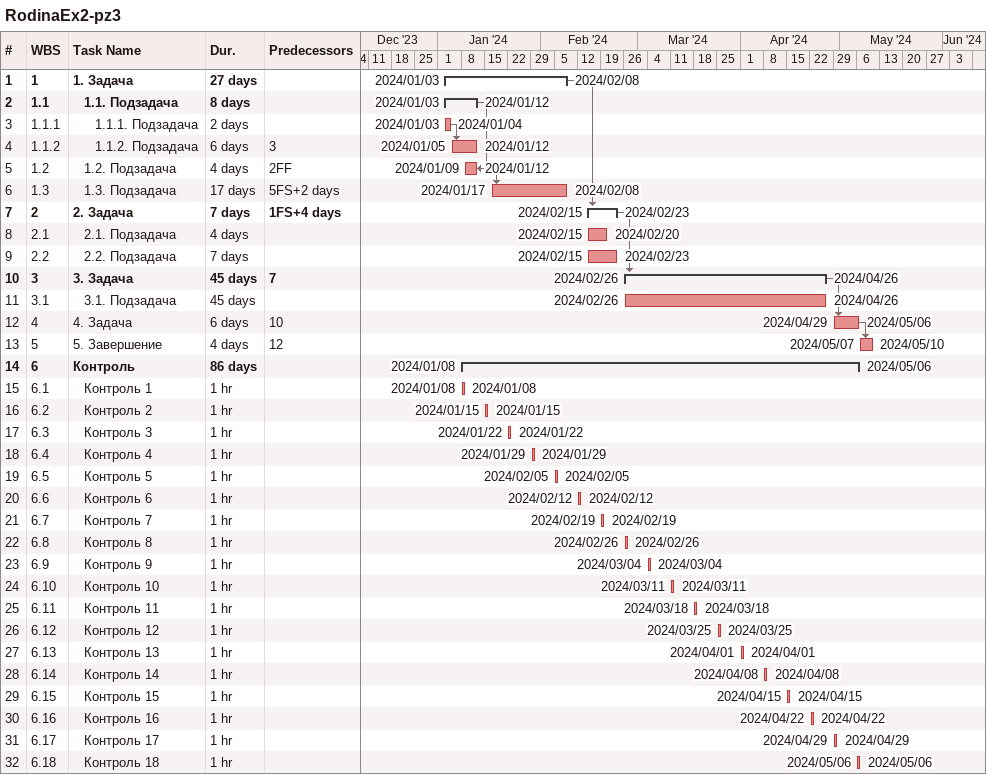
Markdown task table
RodinaEx2-pz3

| ID | WBS | Task | Duration | Start | Finish | Predecessors |
|---|---|---|---|---|---|---|
| 1 | 1 | **1. Задача** | 27d | 2024-01-03 | 2024-02-08 |  |
| 2 | 1.1 | **1.1. Подзадача** | 8d | 2024-01-03 | 2024-01-12 |  |
| 3 | 1.1.1 | 1.1.1. Подзадача | 2d | 2024-01-03 | 2024-01-04 |  |
| 4 | 1.1.2 | 1.1.2. Подзадача | 6d | 2024-01-05 | 2024-01-12 | 3 |
| 5 | 1.2 | 1.2. Подзадача | 4d | 2024-01-09 | 2024-01-12 | 2FF |
| 6 | 1.3 | 1.3. Подзадача | 17d | 2024-01-17 | 2024-02-08 | 5FS+2d |
| 7 | 2 | **2. Задача** | 7d | 2024-02-15 | 2024-02-23 | 1FS+4d |
| 8 | 2.1 | 2.1. Подзадача | 4d | 2024-02-15 | 2024-02-20 |  |
| 9 | 2.2 | 2.2. Подзадача | 7d | 2024-02-15 | 2024-02-23 |  |
| 10 | 3 | **3. Задача** | 45d | 2024-02-26 | 2024-04-26 | 7 |
| 11 | 3.1 | 3.1. Подзадача | 45d | 2024-02-26 | 2024-04-26 |  |
| 12 | 4 | 4. Задача | 6d | 2024-04-29 | 2024-05-06 | 10 |
| 13 | 5 | 5. Завершение | 4d | 2024-05-07 | 2024-05-10 | 12 |
| 14 | 6 | **Контроль** | 86d | 2024-01-08 | 2024-05-06 |  |
| 15 | 6.1 | Контроль 1 | 1h | 2024-01-08 | 2024-01-08 |  |
| 16 | 6.2 | Контроль 2 | 1h | 2024-01-15 | 2024-01-15 |  |
| 17 | 6.3 | Контроль 3 | 1h | 2024-01-22 | 2024-01-22 |  |
| 18 | 6.4 | Контроль 4 | 1h | 2024-01-29 | 2024-01-29 |  |
| 19 | 6.5 | Контроль 5 | 1h | 2024-02-05 | 2024-02-05 |  |
| 20 | 6.6 | Контроль 6 | 1h | 2024-02-12 | 2024-02-12 |  |
| 21 | 6.7 | Контроль 7 | 1h | 2024-02-19 | 2024-02-19 |  |
| 22 | 6.8 | Контроль 8 | 1h | 2024-02-26 | 2024-02-26 |  |
| 23 | 6.9 | Контроль 9 | 1h | 2024-03-04 | 2024-03-04 |  |
| 24 | 6.10 | Контроль 10 | 1h | 2024-03-11 | 2024-03-11 |  |
| 25 | 6.11 | Контроль 11 | 1h | 2024-03-18 | 2024-03-18 |  |
| 26 | 6.12 | Контроль 12 | 1h | 2024-03-25 | 2024-03-25 |  |
| 27 | 6.13 | Контроль 13 | 1h | 2024-04-01 | 2024-04-01 |  |
| 28 | 6.14 | Контроль 14 | 1h | 2024-04-08 | 2024-04-08 |  |
| 29 | 6.15 | Контроль 15 | 1h | 2024-04-15 | 2024-04-15 |  |
| 30 | 6.16 | Контроль 16 | 1h | 2024-04-22 | 2024-04-22 |  |
| 31 | 6.17 | Контроль 17 | 1h | 2024-04-29 | 2024-04-29 |  |
| 32 | 6.18 | Контроль 18 | 1h | 2024-05-06 | 2024-05-06 |  |
